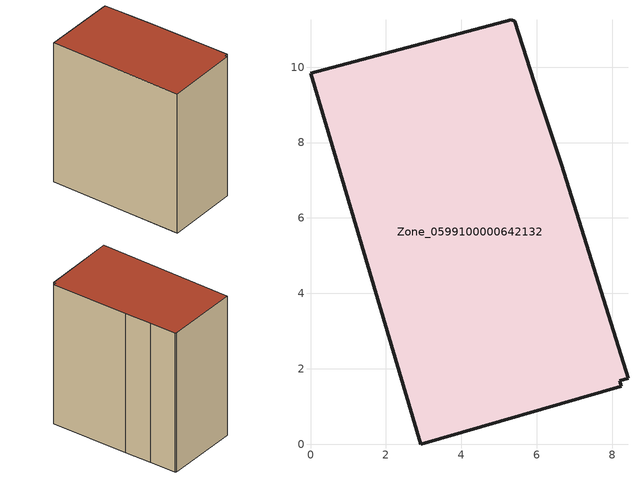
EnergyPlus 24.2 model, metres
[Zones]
Zone_0599100000642132
 floor ground (C_G): 6.66,7.4 8.42,1.75 8.2,1.68 8.24,1.53 2.92,0 0,9.84 5.32,11.25 5.42,11.22 6.04,9.27 z0
 wall outside (C_F): 6.04,9.27 5.42,11.22 5.32,11.25 0,9.84 2.92,0 8.24,1.53 8.2,1.68 8.42,1.75 6.66,7.4 6.04,9.27 z0:11.21
 roof outside (C_R): 8.42,1.75 6.66,7.4 6.04,9.27 5.42,11.22 5.32,11.25 0,9.84 2.92,0 8.24,1.53 8.2,1.68 z11.21
[BUILDING]
Pand.0599100000642132: North Axis=0; Terrain=City; Loads Convergence Tolerance Value=0.04; Temperature Convergence Tolerance Value=0.4; Solar Distribution=FullExterior; Maximum Number of Warmup Days=25; Minimum Number of Warmup Days=1
[Site:Location]
Rotterdam.The.Hague.AP_ZH_NLD Design_Conditions: Latitude=51.96; Longitude=4.45; Time Zone=1; Elevation=-4.5
[SITE:GROUNDTEMPERATURE:BUILDINGSURFACE]
18, 18, 18, 18, 18, 18, 18, 18, 18, 18, 18, 18
[MATERIAL] Thermal Absorptance=0.9; Solar Absorptance=0.7; Visible Absorptance=0.7
Name | Roughness | Thickness | Conductivity | Density | Specific Heat
G.TC.1946 | MediumSmooth | 0.15 | 1 | 540 | 1210
F.TC.1946 | Rough | 0.3 | 0.857143 | 1920 | 840
R.TC.1946 | MediumRough | 0.2 | 0.909091 | 1500 | 1000
[CONSTRUCTION]
C_G: G.TC.1946
C_F: F.TC.1946
C_R: R.TC.1946
[ZONE]
Zone_0599100000642132: Type=1; Multiplier=1; Ceiling Height=Autocalculate; Volume=Autocalculate; Floor Area=autocalculate; Part of Total Floor Area=Yes
[ZONEINFILTRATION:DESIGNFLOWRATE]
Infil_Zone_0599100000642132: Zone or ZoneList or Space or SpaceList=Zone_0599100000642132; Schedule=AlwaysOn; Design Flow Rate Calculation Method=Flow/Area; Flow Rate per Floor Area=0.003; Constant Term Coefficient=1; Temperature Term Coefficient=0; Velocity Term Coefficient=0; Velocity Squared Term Coefficient=0
[HVACTEMPLATE:ZONE:IDEALLOADSAIRSYSTEM]
Zone_0599100000642132: Maximum Heating Supply Air Temperature=50; Minimum Cooling Supply Air Temperature=13; Maximum Heating Supply Air Humidity Ratio=0.0156; Minimum Cooling Supply Air Humidity Ratio=0.0077; Heating Limit=NoLimit; Cooling Limit=NoLimit; Dehumidification Control Type=ConstantSensibleHeatRatio; Cooling Sensible Heat Ratio=0.7; Dehumidification Setpoint=60; Humidification Control Type=None; Humidification Setpoint=30; Outdoor Air Method=None; Outdoor Air Flow Rate per Person=0.00944; Outdoor Air Flow Rate per Zone Floor Area=0; Outdoor Air Flow Rate per Zone=0; Demand Controlled Ventilation Type=None; Outdoor Air Economizer Type=NoEconomizer; Heat Recovery Type=None; Sensible Heat Recovery Effectiveness=0.7; Latent Heat Recovery Effectiveness=0.65
[ZONECONTROL:THERMOSTAT]
ThermostatControl_Zone_0599100000642132: Zone or ZoneList=Zone_0599100000642132; Control Type Schedule=DualSetpointControlType; Control 1=Thermostat_Zone_0599100000642132; Temperature Difference Between Cutout And Setpoint=0
[THERMOSTATSETPOINT:DUALSETPOINT]
Thermostat_Zone_0599100000642132: Heating Setpoint Temperature Schedule=HeatingSetpoint_Zone_0599100000642132; Cooling Setpoint Temperature Schedule=CoolingSetpoint_Zone_0599100000642132
[SCHEDULE:COMPACT]
HeatingSetpoint_Zone_0599100000642132: Through: 12/31, For: AllDays, Until: 24:00, 21
CoolingSetpoint_Zone_0599100000642132: Through: 12/31, For: AllDays, Until: 24:00, 24
DualSetpointControlType: Through: 12/31, For: AllDays, Until: 24:00, 4
AlwaysOn: Through: 12/31, For: AllDays, Until: 24:00, 1
